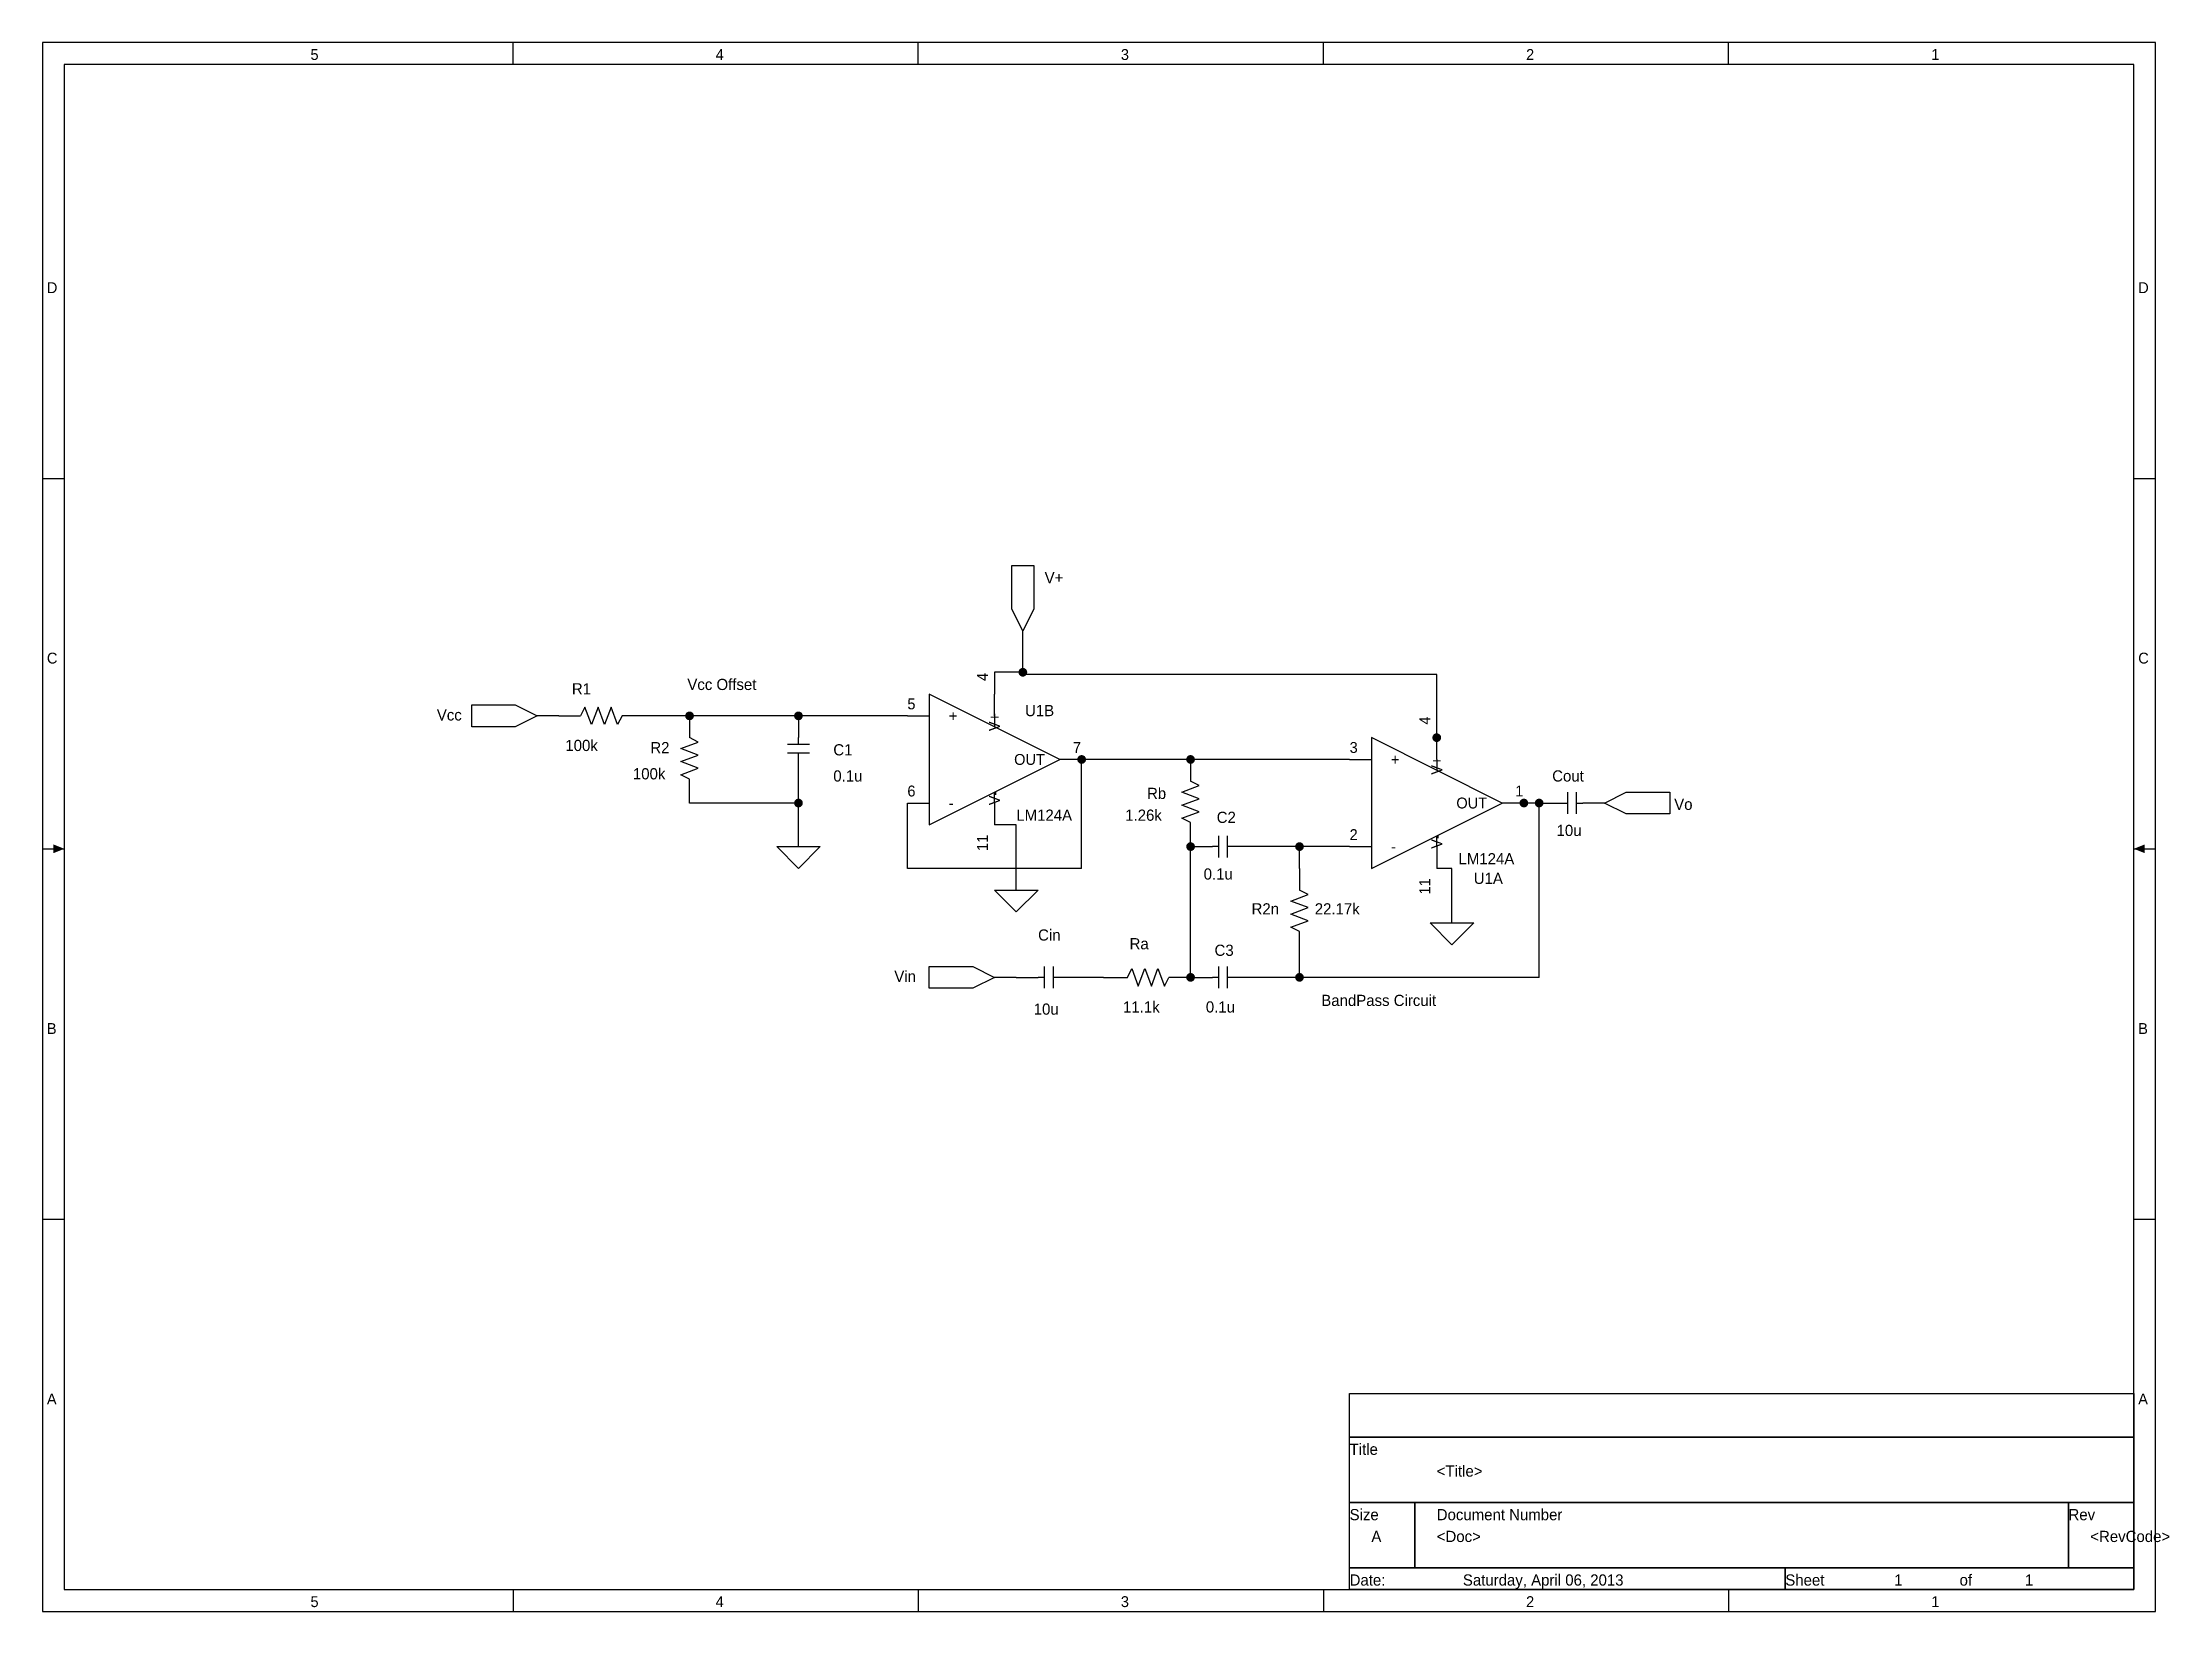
# Model space of a CAD drawing. Extents: x -0.1 to 9.66, y 0.1 to 7.3.
import ezdxf

# ---------------------------------------------------------------- set-up
doc = ezdxf.new("R2010")
doc.units = 0

msp = doc.modelspace()

# ---------------------------------------------------------------- linework, layer by layer
at = {"layer": 'PARTS'}
for p, q in [((2.27, 4.21), (2.37, 4.21)), ((2.67, 4.21), (2.57, 4.21)), ((2.87, 4.21), (2.87, 4.11)), ((3.37, 4.21), (3.37, 4.11)), ((3.87, 4.21), (3.97, 4.21)), ((3.37, 3.91), (3.37, 4.01)), ((4.67, 4.01), (4.57, 4.01)), ((5.17, 4.01), (5.17, 3.91)), ((5.9, 4.01), (6, 4.01)), ((2.87, 3.81), (2.87, 3.91)), ((3.87, 3.81), (3.97, 3.81)), ((6.7, 3.81), (6.6, 3.81)), ((6.77, 3.81), (6.87, 3.81)), ((7.07, 3.81), (6.97, 3.81)), ((5.17, 3.61), (5.17, 3.71)), ((5.17, 3.61), (5.27, 3.61)), ((5.47, 3.61), (5.37, 3.61)), ((5.9, 3.61), (6, 3.61)), ((5.67, 3.51), (5.67, 3.41)), ((5.67, 3.11), (5.67, 3.21)), ((4.37, 3.01), (4.47, 3.01)), ((4.67, 3.01), (4.57, 3.01)), ((4.77, 3.01), (4.87, 3.01)), ((5.17, 3.01), (5.07, 3.01)), ((5.17, 3.01), (5.27, 3.01)), ((5.47, 3.01), (5.37, 3.01))]:
    msp.add_line(p, q, dxfattribs=at)
for points in [[(4.35, 4.7), (4.35, 4.9)], [(4.35, 4.9), (4.45, 4.9)], [(4.45, 4.9), (4.45, 4.7)], [(4.4, 4.6), (4.35, 4.7)], [(4.45, 4.7), (4.4, 4.6)], [(4.57, 4.01), (3.97, 4.31)], [(3.97, 4.31), (3.97, 3.71)], [(4.27, 4.21), (4.27, 4.31)], [(1.87, 4.26), (2.07, 4.26)], [(1.87, 4.16), (1.87, 4.26)], [(2.07, 4.26), (2.17, 4.21)], [(2.17, 4.21), (2.07, 4.16)], [(2.39, 4.25), (2.37, 4.21)], [(2.42, 4.17), (2.39, 4.25)], [(2.45, 4.25), (2.42, 4.17)], [(2.48, 4.17), (2.45, 4.25)], [(2.51, 4.25), (2.48, 4.17)], [(2.54, 4.17), (2.51, 4.25)], [(2.56, 4.21), (2.54, 4.17)], [(2.57, 4.21), (2.56, 4.21)], [(4.27, 4.21), (4.27, 4.16)], [(2.07, 4.16), (1.87, 4.16)], [(2.91, 4.09), (2.87, 4.11)], [(3.37, 4.08), (3.37, 4.11)], [(6.6, 3.81), (6, 4.11)], [(6, 4.11), (6, 3.51)], [(6.3, 4.01), (6.3, 4.11)], [(2.83, 4.06), (2.91, 4.09)], [(2.91, 4.03), (2.83, 4.06)], [(2.83, 4), (2.91, 4.03)], [(3.32, 4.08), (3.42, 4.08)], [(3.32, 4.04), (3.42, 4.04)], [(3.37, 4.01), (3.37, 4.04)], [(3.97, 3.71), (4.57, 4.01)], [(6.3, 4.01), (6.3, 3.96)], [(2.91, 3.97), (2.83, 4)], [(2.83, 3.94), (2.91, 3.97)], [(2.87, 3.92), (2.83, 3.94)], [(2.87, 3.91), (2.87, 3.92)], [(5.21, 3.89), (5.17, 3.91)], [(4.27, 3.81), (4.27, 3.86)], [(4.27, 3.81), (4.27, 3.71)], [(5.13, 3.86), (5.21, 3.89)], [(5.21, 3.83), (5.13, 3.86)], [(5.13, 3.8), (5.21, 3.83)], [(6, 3.51), (6.6, 3.81)], [(6.87, 3.81), (6.9, 3.81)], [(6.9, 3.86), (6.9, 3.76)], [(6.94, 3.86), (6.94, 3.76)], [(6.94, 3.81), (6.97, 3.81)], [(7.07, 3.81), (7.17, 3.86)], [(7.17, 3.76), (7.07, 3.81)], [(7.17, 3.86), (7.37, 3.86)], [(7.37, 3.86), (7.37, 3.76)], [(5.21, 3.77), (5.13, 3.8)], [(5.13, 3.74), (5.21, 3.77)], [(5.17, 3.72), (5.13, 3.74)], [(5.17, 3.71), (5.17, 3.72)], [(7.37, 3.76), (7.17, 3.76)], [(5.3, 3.56), (5.3, 3.66)], [(5.34, 3.56), (5.34, 3.66)], [(6.3, 3.61), (6.3, 3.66)], [(3.27, 3.61), (3.47, 3.61)], [(3.37, 3.51), (3.27, 3.61)], [(3.47, 3.61), (3.37, 3.51)], [(5.3, 3.61), (5.27, 3.61)], [(5.37, 3.61), (5.34, 3.61)], [(6.3, 3.61), (6.3, 3.51)], [(4.27, 3.41), (4.47, 3.41)], [(4.37, 3.31), (4.27, 3.41)], [(4.47, 3.41), (4.37, 3.31)], [(5.63, 3.36), (5.71, 3.39)], [(5.71, 3.33), (5.63, 3.36)], [(5.63, 3.3), (5.71, 3.33)], [(5.71, 3.39), (5.67, 3.41)], [(5.71, 3.27), (5.63, 3.3)], [(5.63, 3.24), (5.71, 3.27)], [(5.67, 3.22), (5.63, 3.24)], [(6.27, 3.26), (6.47, 3.26)], [(6.37, 3.16), (6.27, 3.26)], [(6.47, 3.26), (6.37, 3.16)], [(5.67, 3.21), (5.67, 3.22)], [(3.97, 3.06), (4.17, 3.06)], [(3.97, 2.96), (3.97, 3.06)], [(4.17, 3.06), (4.27, 3.01)], [(4.5, 2.96), (4.5, 3.06)], [(4.54, 2.96), (4.54, 3.06)], [(4.88, 3.01), (4.9, 3.05)], [(4.9, 3.05), (4.93, 2.97)], [(4.93, 2.97), (4.96, 3.05)], [(4.96, 3.05), (4.99, 2.97)], [(4.99, 2.97), (5.02, 3.05)], [(5.02, 3.05), (5.05, 2.97)], [(5.3, 2.96), (5.3, 3.06)], [(5.34, 2.96), (5.34, 3.06)], [(4.17, 2.96), (3.97, 2.96)], [(4.27, 3.01), (4.17, 2.96)], [(4.5, 3.01), (4.47, 3.01)], [(4.57, 3.01), (4.54, 3.01)], [(4.87, 3.01), (4.88, 3.01)], [(5.05, 2.97), (5.07, 3.01)], [(5.3, 3.01), (5.27, 3.01)], [(5.37, 3.01), (5.34, 3.01)]]:
    msp.add_lwpolyline(points, dxfattribs=at)
at = {"layer": 'TITLE'}
for points in [[(-0.1, 0.1), (9.6, 0.1), (9.6, 7.3), (-0.1, 7.3)], [(0, 0.2), (9.5, 0.2), (9.5, 7.2), (0, 7.2)], [(5.9, 1.1), (9.5, 1.1), (9.5, 0.9), (5.9, 0.9)], [(5.9, 0.9), (9.5, 0.9), (9.5, 0.6), (5.9, 0.6)], [(5.9, 0.6), (6.2, 0.6), (6.2, 0.3), (5.9, 0.3)], [(6.2, 0.6), (9.2, 0.6), (9.2, 0.3), (6.2, 0.3)], [(9.2, 0.6), (9.5, 0.6), (9.5, 0.3), (9.2, 0.3)], [(5.9, 0.3), (7.9, 0.3), (7.9, 0.2), (5.9, 0.2)], [(7.9, 0.3), (9.5, 0.3), (9.5, 0.2), (7.9, 0.2)]]:
    msp.add_lwpolyline(points, close=True, dxfattribs=at)
for points in [[(2.06, 7.2), (2.06, 7.3)], [(3.92, 7.2), (3.92, 7.3)], [(5.78, 7.2), (5.78, 7.3)], [(7.64, 7.2), (7.64, 7.3)], [(-0.1, 5.3), (0, 5.3)], [(9.5, 5.3), (9.6, 5.3)], [(-0.1, 3.6), (0, 3.6)], [(9.5, 3.6), (9.6, 3.6)], [(-0.1, 1.9), (0, 1.9)], [(9.5, 1.9), (9.6, 1.9)], [(2.06, 0.2), (2.06, 0.1)], [(3.92, 0.2), (3.92, 0.1)], [(5.78, 0.2), (5.78, 0.1)], [(7.64, 0.2), (7.64, 0.1)]]:
    msp.add_lwpolyline(points, dxfattribs=at)
for points in [[(0, 3.6), (-0.05, 3.62), (-0.05, 3.58), (-0.05, 3.6)], [(0, 3.6), (-0.05, 3.62), (-0.05, 3.58), (-0.05, 3.6)], [(0, 3.6), (-0.05, 3.62), (-0.05, 3.58), (-0.05, 3.6)], [(9.5, 3.6), (9.55, 3.62), (9.55, 3.58), (9.55, 3.6)], [(9.5, 3.6), (9.55, 3.62), (9.55, 3.58), (9.55, 3.6)], [(9.5, 3.6), (9.55, 3.62), (9.55, 3.58), (9.55, 3.6)]]:
    msp.add_solid(points, dxfattribs=at)
at = {"layer": 'WIRE'}
for points in [[(4.4, 4.41), (4.4, 4.6)], [(4.4, 4.41), (4.27, 4.41)], [(4.27, 4.41), (4.27, 4.31)], [(4.4, 4.4), (4.4, 4.41)], [(6.3, 4.4), (4.4, 4.4)], [(6.3, 4.11), (6.3, 4.4)], [(2.27, 4.21), (2.17, 4.21)], [(2.87, 4.21), (2.67, 4.21)], [(3.37, 4.21), (2.87, 4.21)], [(3.87, 4.21), (3.37, 4.21)], [(6.3, 4.1), (6.3, 4.11)], [(4.67, 3.51), (4.67, 4.01)], [(5.17, 4.01), (4.67, 4.01)], [(5.9, 4.01), (5.17, 4.01)], [(3.37, 3.81), (3.37, 3.91)], [(3.37, 3.81), (2.87, 3.81)], [(3.37, 3.61), (3.37, 3.81)], [(3.87, 3.51), (3.87, 3.81)], [(6.7, 3.81), (6.67, 3.81)], [(6.77, 3.81), (6.7, 3.81)], [(6.77, 3.01), (6.77, 3.81)], [(4.37, 3.71), (4.27, 3.71)], [(4.37, 3.41), (4.37, 3.71)], [(5.17, 3.01), (5.17, 3.61)], [(5.67, 3.61), (5.47, 3.61)], [(5.67, 3.51), (5.67, 3.61)], [(5.9, 3.61), (5.67, 3.61)], [(4.67, 3.51), (3.87, 3.51)], [(6.37, 3.51), (6.3, 3.51)], [(6.37, 3.26), (6.37, 3.51)], [(5.67, 3.01), (5.67, 3.11)], [(4.37, 3.01), (4.27, 3.01)], [(4.77, 3.01), (4.67, 3.01)], [(5.67, 3.01), (5.47, 3.01)], [(6.77, 3.01), (5.67, 3.01)]]:
    msp.add_lwpolyline(points, dxfattribs=at)
at = {"layer": 'WIRE', "const_width": 0.02}
for points in [[(4.39, 4.41, 1), (4.41, 4.41, 1)], [(2.86, 4.21, 1), (2.88, 4.21, 1)], [(3.36, 4.21, 1), (3.38, 4.21, 1)], [(6.29, 4.11, 1), (6.31, 4.11, 1)], [(4.66, 4.01, 1), (4.68, 4.01, 1)], [(5.16, 4.01, 1), (5.18, 4.01, 1)], [(3.36, 3.81, 1), (3.38, 3.81, 1)], [(6.69, 3.81, 1), (6.71, 3.81, 1)], [(6.76, 3.81, 1), (6.78, 3.81, 1)], [(5.16, 3.61, 1), (5.18, 3.61, 1)], [(5.66, 3.61, 1), (5.68, 3.61, 1)], [(5.16, 3.01, 1), (5.18, 3.01, 1)], [(5.66, 3.01, 1), (5.68, 3.01, 1)]]:
    msp.add_lwpolyline(points, format="xyb", close=True, dxfattribs=at)

# ---------------------------------------------------------------- texts
at = {"layer": 'COMMENTS'}
for s, p in [('Vcc Offset', (2.86, 4.3286)), ('BandPass Circuit', (5.77, 2.8786))]:
    msp.add_text(s, height=0.0514, dxfattribs=at).set_placement(p)
at = {"layer": 'PARTS'}
for s, p in [('4', (4.24, 4.37)), ('V+', (4.295, 4.14)), ('4', (6.27, 4.17)), ('V+', (6.325, 3.94)), ('V-', (4.295, 3.8)), ('11', (4.24, 3.59)), ('V-', (6.325, 3.6)), ('11', (6.27, 3.39))]:
    msp.add_text(s, height=0.05, rotation=90, dxfattribs=at).set_placement(p)
for s, p in [('5', (3.87, 4.24)), ('+', (4.06, 4.185)), ('OUT', (4.36, 3.985)), ('7', (4.63, 4.04)), ('3', (5.9, 4.04)), ('+', (6.09, 3.985)), ('6', (3.87, 3.84)), ('OUT', (6.39, 3.785)), ('1', (6.66, 3.84)), ('-', (4.06, 3.785)), ('2', (5.9, 3.64)), ('-', (6.09, 3.585))]:
    msp.add_text(s, height=0.05, dxfattribs=at).set_placement(p)
at = {"layer": 'PARTTEXT'}
for s, p in [('V+', (4.5, 4.8186)), ('R1', (2.33, 4.3086)), ('Vcc', (1.71, 4.1886)), ('U1B', (4.41, 4.2086)), ('100k', (2.3, 4.0486)), ('R2', (2.69, 4.0386)), ('C1', (3.53, 4.0286)), ('100k', (2.61, 3.9186)), ('0.1u', (3.53, 3.9086)), ('Cout', (6.83, 3.9086)), ('Rb', (4.97, 3.8286)), ('Vo', (7.39, 3.7786)), ('LM124A', (4.37, 3.7286)), ('1.26k', (4.87, 3.7286)), ('C2', (5.29, 3.7186)), ('10u', (6.85, 3.6586)), ('LM124A', (6.4, 3.5286)), ('0.1u', (5.23, 3.4586)), ('U1A', (6.47, 3.4386)), ('R2n', (5.45, 3.2986)), ('22.17k', (5.74, 3.2986)), ('Cin', (4.47, 3.1786)), ('Ra', (4.89, 3.1386)), ('C3', (5.28, 3.1086)), ('Vin', (3.81, 2.9886)), ('10u', (4.45, 2.8386)), ('11.1k', (4.86, 2.8486)), ('0.1u', (5.24, 2.8486)), ('Title', (5.9, 0.8186)), ('Size', (5.9, 0.5186)), ('Document Number', (6.3, 0.5186)), ('Rev', (9.2, 0.5186)), ('Date:', (5.9, 0.2186)), ('Sheet', (7.9, 0.2186)), ('of', (8.7, 0.2186))]:
    msp.add_text(s, height=0.0514, dxfattribs=at).set_placement(p)
at = {"layer": 'TITLE'}
for s, height, p in [('5', 0.05, (1.13, 7.22)), ('4', 0.05, (2.99, 7.22)), ('3', 0.05, (4.85, 7.22)), ('2', 0.05, (6.71, 7.22)), ('1', 0.05, (8.57, 7.22)), ('D', 0.05, (-0.08, 6.15)), ('D', 0.05, (9.52, 6.15)), ('C', 0.05, (-0.08, 4.45)), ('C', 0.05, (9.52, 4.45)), ('B', 0.05, (-0.08, 2.75)), ('B', 0.05, (9.52, 2.75)), ('A', 0.05, (-0.08, 1.05)), ('A', 0.05, (9.52, 1.05)), ('<Title>', 0.0514, (6.3, 0.7186)), ('A', 0.0514, (6, 0.4186)), ('<Doc>', 0.0514, (6.3, 0.4186)), ('<RevCode>', 0.0514, (9.3, 0.4186)), ('Saturday, April 06, 2013', 0.0514, (6.42, 0.2186)), ('1', 0.0514, (8.4, 0.2186)), ('1', 0.0514, (9, 0.2186)), ('5', 0.05, (1.13, 0.12)), ('4', 0.05, (2.99, 0.12)), ('3', 0.05, (4.85, 0.12)), ('2', 0.05, (6.71, 0.12)), ('1', 0.05, (8.57, 0.12))]:
    msp.add_text(s, height=height, dxfattribs=at).set_placement(p)

doc.saveas('drawing.dxf')
